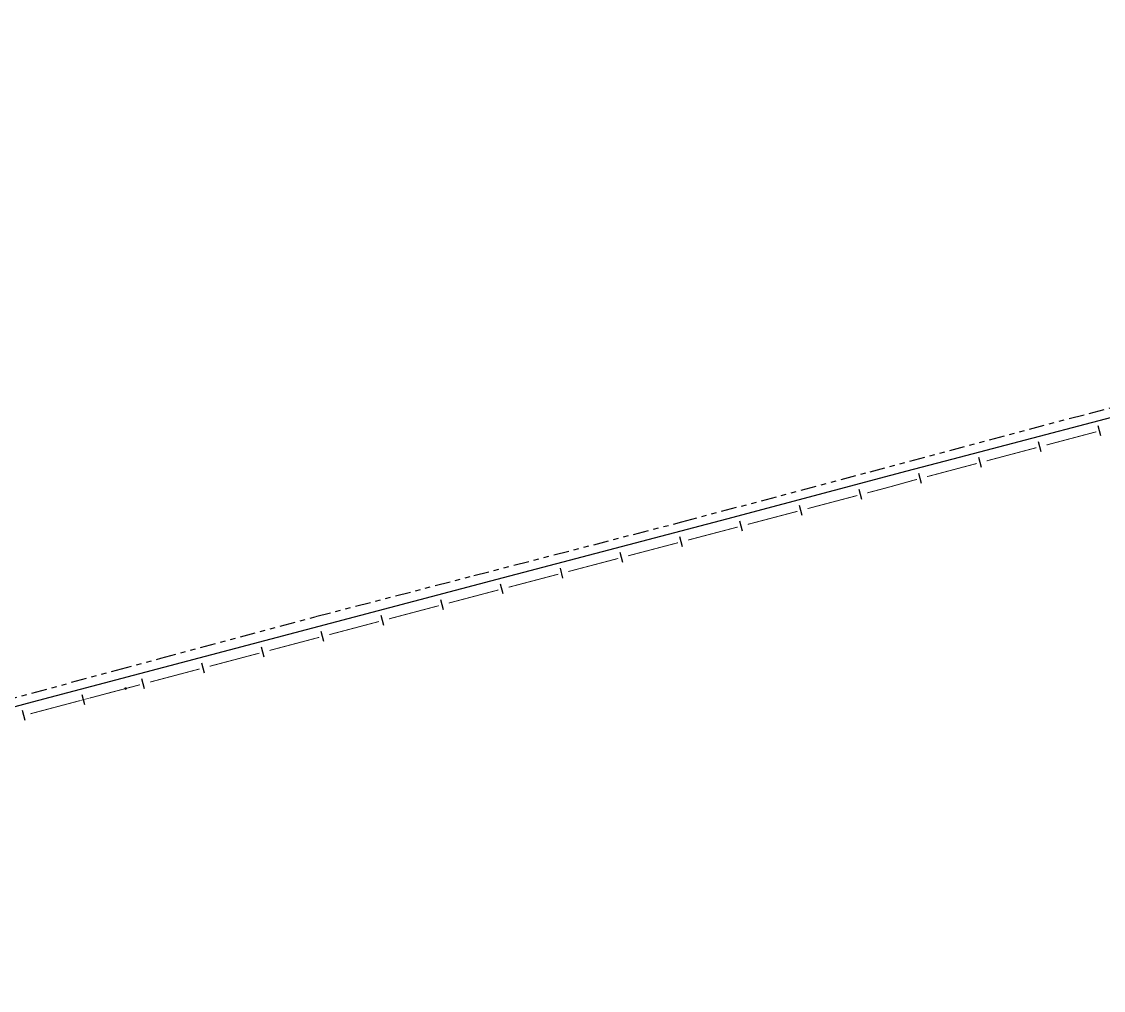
# Model space of a CAD drawing. Extents: x 208948 to 212966, y 4875285 to 4878160.
# Drawn here: x 209678 to 209992.9, y 4875288.2 to 4875570.4 of the extents above; entities that cross this region are included whole.
import ezdxf

# ---------------------------------------------------------------- set-up
doc = ezdxf.new("R2010")
doc.units = 0
doc.header["$LTSCALE"] = 1.5
doc.header["$MEASUREMENT"] = 0
doc.linetypes.add('TRACO_25', pattern=[8, 3, -1, 1, -1, 1, -1])
for name, color, linetype in [('LM-LIM-SETORES-BAIRROS', 7, 'CONTINUOUS'), ('SV-EIXO-ROD-ESTR', 7, 'CONTINUOUS'), ('SV-FX-DOM-EST', 20, 'CONTINUOUS'), ('SV-ROD-ESTADUAIS', 20, 'CONTINUOUS')]:
    doc.layers.add(name, color=color, linetype=linetype)

msp = doc.modelspace()

# ---------------------------------------------------------------- linework, layer by layer
at = {"layer": 'LM-LIM-SETORES-BAIRROS', "const_width": 0.25}
for points in [[(209976.324834, 4875447.109386), (209987.923356, 4875450.187418)], [(209987.923356, 4875450.187418), (209988.407296, 4875450.315846)], [(209988.407296, 4875450.315846), (209990.824342, 4875450.951794)], [(209958.92705, 4875442.492339), (209973.425203, 4875446.339878)], [(209941.529266, 4875437.875291), (209956.027419, 4875441.722831)], [(209924.157515, 4875433.16295), (209929.958747, 4875434.694519)], [(209929.958747, 4875434.694519), (209930.219688, 4875434.763409)], [(209930.219688, 4875434.763409), (209937.664055, 4875436.84575)], [(209937.664055, 4875436.84575), (209937.928144, 4875436.919621)], [(209937.928144, 4875436.919621), (209938.629636, 4875437.105783)], [(209906.753819, 4875428.568241), (209921.256899, 4875432.397165)], [(209901.838553, 4875427.270574), (209903.853202, 4875427.802457)], [(209889.347353, 4875423.984039), (209900.95239, 4875427.037418)], [(209900.95239, 4875427.037418), (209901.838553, 4875427.270574)], [(209871.939798, 4875419.403972), (209886.446094, 4875423.220695)], [(209854.532242, 4875414.823904), (209869.038538, 4875418.640627)], [(209837.124687, 4875410.243837), (209851.630983, 4875414.06056)], [(209819.717132, 4875405.663769), (209834.223428, 4875409.480492)], [(209802.314787, 4875401.063952), (209815.849027, 4875404.645062)], [(209815.849027, 4875404.645062), (209816.506481, 4875404.819021)], [(209816.506481, 4875404.819021), (209816.815873, 4875404.900425)], [(209784.913622, 4875396.459669), (209799.414593, 4875400.296572)], [(209767.512456, 4875391.855385), (209782.013427, 4875395.692288)], [(209750.11129, 4875387.251101), (209764.612261, 4875391.088004)], [(209732.710124, 4875382.646817), (209747.211096, 4875386.483721)], [(209715.31078, 4875378.035654), (209728.843309, 4875381.623226)], [(209728.843309, 4875381.623226), (209729.718965, 4875381.855368)], [(209729.718965, 4875381.855368), (209729.80993, 4875381.879437)], [(209697.911815, 4875373.423063), (209712.410953, 4875377.266889)], [(209680.512849, 4875368.810472), (209695.011987, 4875372.654298)]]:
    msp.add_lwpolyline(points, dxfattribs=at)
at = {"layer": 'LM-LIM-SETORES-BAIRROS'}
for points in [[(209992.173103, 4875449.755615), (209991.409754, 4875452.656873)], [(209974.7765, 4875445.146566), (209974.006993, 4875448.046196)], [(209957.378717, 4875440.529518), (209956.609209, 4875443.429149)], [(209939.980933, 4875435.912471), (209939.211425, 4875438.812101)], [(209922.606663, 4875431.202119), (209921.840879, 4875434.102735)], [(209905.202967, 4875426.60741), (209904.437182, 4875429.508026)], [(209887.794852, 4875422.024513), (209887.031508, 4875424.925772)], [(209870.387297, 4875417.444446), (209869.623953, 4875420.345705)], [(209852.979742, 4875412.864378), (209852.216397, 4875415.765637)], [(209835.572187, 4875408.284311), (209834.808842, 4875411.18557)], [(209818.164631, 4875403.704243), (209817.401287, 4875406.605502)], [(209800.765015, 4875399.102268), (209799.997634, 4875402.002462)], [(209783.363849, 4875394.497984), (209782.596468, 4875397.398179)], [(209765.962683, 4875389.893701), (209765.195303, 4875392.793895)], [(209748.561517, 4875385.289417), (209747.794137, 4875388.189611)], [(209731.160352, 4875380.685133), (209730.392971, 4875383.585328)], [(209713.761945, 4875376.073231), (209712.993179, 4875378.973058)], [(209696.362979, 4875371.460639), (209695.594214, 4875374.360467)], [(209678.964014, 4875366.848048), (209678.195248, 4875369.747875)]]:
    msp.add_lwpolyline(points, dxfattribs=at)
at = {"layer": 'SV-EIXO-ROD-ESTR', "const_width": 0.18}
for points in [[(209694.737653, 4875372.58157), (209703.425913, 4875374.929792)], [(209703.425913, 4875374.929792), (209704.204824, 4875375.140312)], [(209704.204824, 4875375.140312), (209706.32961, 4875375.683592)]]:
    msp.add_lwpolyline(points, dxfattribs=at)
at = {"layer": 'SV-EIXO-ROD-ESTR'}
msp.add_lwpolyline([(209708.100803, 4875376.250084), (209708.125143, 4875376.292506), (209708.154737, 4875376.323988), (209708.186977, 4875376.343142), (209708.21988, 4875376.352638), (209708.254636, 4875376.358562), (209708.290995, 4875376.356804), (209708.330917, 4875376.345914), (209708.373643, 4875376.321797), (209708.403901, 4875376.289361), (209708.42437, 4875376.258758), (209708.436248, 4875376.225019), (209708.441437, 4875376.191159), (209708.438362, 4875376.153452), (209708.426931, 4875376.113102), (209708.40164, 4875376.070727), (209708.372415, 4875376.040062), (209708.340744, 4875376.022354), (209708.30675, 4875376.010628), (209708.271195, 4875376.005005), (209708.235514, 4875376.006936), (209708.194909, 4875376.018519), (209708.153415, 4875376.044035), (209708.122497, 4875376.072834), (209708.10435, 4875376.104248), (209708.093559, 4875376.137976), (209708.087193, 4875376.172763), (209708.087439, 4875376.209385), (209708.100803, 4875376.250084)], close=True, dxfattribs=at)
for points in [[(209708.087193, 4875376.172763), (209708.403901, 4875376.289361)], [(209708.087439, 4875376.209385), (209708.373643, 4875376.321797)], [(209708.091933, 4875376.192109), (209708.384221, 4875376.30487)], [(209708.093559, 4875376.137976), (209708.42437, 4875376.258758)], [(209708.093774, 4875376.157369), (209708.408874, 4875376.274555)], [(209708.095381, 4875376.228201), (209708.349331, 4875376.33116)], [(209708.100803, 4875376.250084), (209708.330917, 4875376.345914)], [(209708.101578, 4875376.121337), (209708.429252, 4875376.238921)], [(209708.10435, 4875376.104248), (209708.436248, 4875376.225019)], [(209708.115, 4875376.272653), (209708.303895, 4875376.349119)], [(209708.116977, 4875376.088655), (209708.436043, 4875376.206855)], [(209708.122497, 4875376.072834), (209708.441437, 4875376.191159)], [(209708.125143, 4875376.292506), (209708.290995, 4875376.356804)], [(209708.140307, 4875376.058002), (209708.435577, 4875376.170117)], [(209708.141936, 4875376.310525), (209708.264483, 4875376.354535)], [(209708.153415, 4875376.044035), (209708.438362, 4875376.153452)], [(209708.154737, 4875376.323988), (209708.254636, 4875376.358562)], [(209708.177503, 4875376.03371), (209708.429824, 4875376.132027)], [(209708.194909, 4875376.018519), (209708.426931, 4875376.113102)], [(209708.219957, 4875376.016397), (209708.406884, 4875376.089543)], [(209708.235514, 4875376.006936), (209708.40164, 4875376.070727)], [(209708.257401, 4875376.007661), (209708.380933, 4875376.053331)], [(209708.271195, 4875376.005005), (209708.372415, 4875376.040062)]]:
    msp.add_lwpolyline(points, dxfattribs=at)
at = {"layer": 'SV-FX-DOM-EST', "linetype": 'TRACO_25'}
msp.add_polyline3d([(209448.606007, 4875313.416373, 8.06237), (209478.488723, 4875320.939554, 8.660933), (209542.535632, 4875338.730346, 8.82055), (209551.625993, 4875341.148438, 8.82055), (209605.43218, 4875355.46122, 8.710814), (209628.046226, 4875361.079993, 8.710814), (209657.797339, 4875368.472069, 8.640981), (209705.612432, 4875381.552687, 7.81297), (209718.473807, 4875385.007065, 7.81297), (209763.548512, 4875397.113473, 7.633401), (209809.653215, 4875409.074154, 7.264287), (209870.149363, 4875424.695058, 7.084719), (209924.965089, 4875439.335812, 6.526061), (209988.741737, 4875456.326696, 5.777857), (210030.135938, 4875466.997317, 5.777857)], dxfattribs=at)
at = {"layer": 'SV-ROD-ESTADUAIS', "linetype": 'Continuous'}
msp.add_polyline3d([(210434.19311, 4875570.447465, 10.0675), (210430.510434, 4875569.479685, 10.0675), (210376.421424, 4875555.006617, 9.221705), (210259.547148, 4875524.465916, 8.097182), (210196.482804, 4875507.925353, 6.713154), (210192.497563, 4875506.880101, 6.713154), (210151.284057, 4875495.968856, 6.501705), (210135.135943, 4875492.019159, 5.907546), (210069.479163, 4875474.728223, 5.827737), (210010.763071, 4875459.177397, 5.807786), (209950.90691, 4875443.476536, 6.156947), (209935.718028, 4875439.453169, 6.156947), (209930.920457, 4875438.213348, 6.156947), (209883.139866, 4875425.485588, 6.316564), (209816.272973, 4875407.91463, 7.683281), (209750.54616, 4875390.523703, 8.142179), (209680.988986, 4875372.232708, 8.491341), (209605.65104, 4875351.871702, 8.720789), (209529.233223, 4875331.980582, 8.850478), (209462.016311, 4875314.369612, 8.271868), (209394.569254, 4875296.318688, 8.271868), (209363.936946, 4875288.23238, 8.271868)], dxfattribs=at)

doc.saveas('drawing.dxf')
